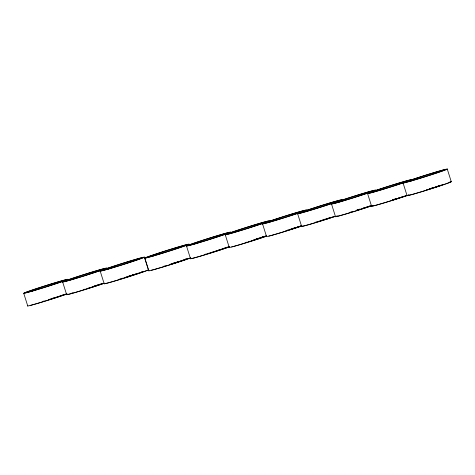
<?xml version="1.0" encoding="UTF-8"?>
<svg xmlns="http://www.w3.org/2000/svg" width="475" height="475" viewBox="0 0 475 475"><rect width="100%" height="100%" fill="white"/><g stroke="black" fill="none" stroke-linecap="round" stroke-linejoin="round"><path stroke-width="0.71" d="M54.269 298.033L55.533 297.528M93.195 286.746L92.316 287.001M130.726 275.856L129.847 276.112M142.755 271.611L142.518 271.641M143.011 271.641L141.164 272.234M186.046 259.053L185.404 259.267M217.051 250.806L217.882 250.491M255.793 239.525L256.625 239.216M328.178 218.494L329.009 218.179M126.029 277.198L125.537 277.341M172.805 263.429L177.543 262.063M323.475 219.836L322.982 219.978M359.967 209.19L359.474 209.333M395.55 198.882L396.043 198.74M127.039 276.866L127.555 276.67M211.001 252.54L211.345 252.474M222.894 248.657L222.377 248.858M358.536 209.707L358.785 209.701M363.179 208.282L362.662 208.483M394.606 199.257L394.862 199.251M395.438 198.888L395.782 198.776L395.331 198.912M399.255 197.838L398.739 198.033M51.822 298.555L51.591 298.597M55.225 297.617L54.423 297.902M86.895 288.557L87.032 288.551M90.018 287.559L89.502 287.755L90.375 287.553M93.812 286.461L94.347 286.235L93.896 286.342M124.426 277.661L124.575 277.643M131.343 275.571L131.878 275.346L131.427 275.452M136.052 273.909L136.384 273.79M176.326 262.461L175.53 262.74M210.627 252.658L211.12 252.498M256.749 239.115L255.948 239.394M265.822 235.915L266.154 235.796M294.037 228.243L293.241 228.523M359.599 209.297L359.26 209.362M434.566 187.346L433.77 187.625M49.37 299.452L48.895 299.618L53.39 298.282L52.909 298.454M57.612 296.792L58.093 296.626M56.139 297.409L63.81 294.648M56.359 297.35L66.791 293.675M71.986 292.927L72.467 292.76M102.731 283.361L94.472 286.294L102.933 283.373M127.389 276.664L127.021 276.783M133.113 274.96L133.606 274.841L128.416 276.319M134.55 274.455L136.509 273.76M139.585 272.769L131.991 275.358M169.628 264.468L174.497 263.126L169.997 264.462L170.477 264.29M176.641 262.372L175.613 262.734L186.509 259.006M177.211 262.259L184.917 259.487M215.692 251.227L216.172 251.061L212.349 252.201M219.61 249.886L227.311 247.226M219.622 249.933L228.879 246.691M254.642 239.626L254.161 239.792L259.154 238.337M254.434 239.946L254.915 239.78L251.566 240.748M257.646 238.854L257.076 239.073L258.18 238.628M260.27 237.892L262.23 237.197M262.883 236.966L263.376 236.847L259.831 237.88M257.076 239.073L265.347 236.194M257.883 238.848L266.232 235.903M288.188 230.072L287.375 230.322M291.727 229.075L292.208 228.908M294.352 228.148L293.324 228.511L295.177 227.976M296.911 227.246L296.447 227.466M297.564 227.02L299.523 226.326M294.928 228.042L301.435 225.768M326.818 218.916L327.293 218.749L323.279 219.913M330.742 217.621L334.442 216.345M360.685 209.196L356.666 210.36L357.147 210.188M363.856 208.133L370.185 205.877M364.135 208.092L370.393 205.883M393.223 199.743L392.742 199.91L397.237 198.574L396.756 198.746M401.464 197.083L401.939 196.917M399.932 197.683L406.469 195.433M431.983 188.023L432.458 187.851M432.25 188.177L432.731 188.011L429.388 188.979M440.046 185.428L435.486 187.132M435.45 187.144L443.169 184.419M49.198 299.482L48.771 299.624M88.19 288.188L88.492 288.087M98.052 284.958L98.515 284.798M170.305 264.32L170.074 264.367M212.052 252.243L212.426 252.106L211.862 252.29M213.881 251.613L214.344 251.459M217.675 250.515L216.648 250.859M226.617 247.356L227.08 247.196M321.878 220.299L322.466 220.162M324.864 219.26L325.464 219.147M328.795 218.203L327.768 218.547M356.974 210.223L356.547 210.36M366.908 206.981L367.371 206.821M393.051 199.773L392.659 199.862M402.978 196.531L403.441 196.371M430.439 188.569L430.902 188.409M48.937 299.571L49.263 299.47M51.561 298.68L52.119 298.496M102.196 283.486L102.754 283.302M93.349 286.621L92.168 287.007M130.88 275.726L128.452 276.503M170.038 264.409L170.371 264.314M172.662 263.524L173.227 263.34M210.936 252.552L211.268 252.451M260.092 237.922L260.656 237.737M290.373 229.306L290.938 229.122M297.386 227.05L297.944 226.866M324.68 219.313L325.013 219.213M359.338 209.422L359.896 209.237M356.713 210.312L357.04 210.211M392.783 199.862L393.116 199.761M395.408 198.972L395.966 198.787M437.908 186.152L438.473 185.968M52.191 298.448L51.484 298.621M88 288.23L88.57 288.046M53.242 298.288L53.865 298.086M96.87 285.344L97.494 285.142M129.2 276.123L128.559 276.266M134.407 274.455L135.025 274.253M174.349 263.132L174.972 262.93M258.347 238.331L258.97 238.129M264.177 236.461L264.795 236.265M255.39 239.584L254.131 239.982M287.185 230.328L287.678 230.167M292.06 228.908L292.683 228.713M361.018 209.03L361.641 208.828M397.094 198.58L397.712 198.378M427.987 189.347L427.951 189.4M433.206 187.809L431.947 188.213M48.61 299.672L48.967 299.523M52.743 298.294L53.378 298.098M96.372 285.356L97.007 285.154M173.844 263.138L174.485 262.936M215.389 251.263L216.03 251.061M254.268 239.792L254.903 239.59M258.833 238.325L259.475 238.123M296.127 227.454L296.762 227.252M326.509 218.951L327.15 218.749M396.589 198.586L397.225 198.39M432.084 188.023L432.719 187.821M436.656 186.55L437.291 186.354M427.904 189.424L428.201 189.27M52.606 298.49L51.448 298.834M92.304 286.811L92.916 286.627M90.921 287.393L91.532 287.203M129.835 275.922L130.447 275.738M173.713 263.328L172.556 263.678M219.486 249.791L220.091 249.601M211.393 252.445L210.603 252.688M300.218 225.981L300.829 225.791M291.424 229.11L290.267 229.461M330.606 217.479L331.218 217.289M360.383 209.226L359.225 209.576M396.453 198.782L395.301 199.126M95.077 285.891L95.623 285.73M132.614 275.001L133.154 274.841M217.318 250.521L216.772 250.681L220.412 249.618M113.519 281.342L117.64 280.125A22.212 0.618 -17.5 0 0 147.357 270.103M214.777 251.447L213.797 251.732M252.973 240.332L253.519 240.172M328.439 218.209L327.898 218.369L331.532 217.307M322.353 220.186L321.842 220.347M325.897 219.135L324.615 219.498M363.933 207.919L364.473 207.753M359.367 209.338L359.706 209.226L357.61 209.849M432.369 187.839L431.983 187.946M400.003 197.469L400.544 197.309M430.795 188.557L431.336 188.397M185.28 259.243L187.405 258.626M141.396 272.038L141.989 271.866M261.351 237.381L263.364 236.799M97.939 284.893L100.071 284.276M222.282 248.781L224.408 248.164M255.603 239.287L257.61 238.705M293.081 228.386L295.278 227.78M432.238 187.975L435.783 186.942M93.67 286.312L97.019 285.344M131.201 275.423L133.404 274.817M172.354 263.536L178.024 261.891M291.715 228.873L295.468 227.757M363.862 207.949L365.869 207.367M433.853 187.613L434.441 187.441M51.252 298.698L56.656 297.13M92.233 286.823L96.075 285.73M254.422 239.744L257.967 238.717M362.419 208.454L364.699 207.789M393.68 199.399L397.456 198.336M398.644 197.956L400.769 197.345M426.265 189.917L428.236 189.341M428.907 189.151L431.585 188.373M48.521 299.624L50.493 299.054M54.512 297.89L55.1 297.718M131.557 275.548L132.816 275.179M218.928 250.183L218.316 250.301M285.742 230.814L291.537 229.104M315.578 222.175L317.549 221.605M318.862 221.225L320.827 220.655M321.486 220.465L322.798 220.079M356.298 210.366L358.269 209.796M392.374 199.916L394.339 199.346M42.328 301.524L44.3 300.954M83.22 289.667L85.191 289.097M89.638 287.779L91.835 287.173M119.445 279.158L123.381 278.017M125.827 277.275L129.366 276.284M163.436 266.362L165.401 265.792M204.458 254.487L206.429 253.917M207.741 253.537L209.707 252.967M210.366 252.771L211.678 252.391M245.165 242.636L247.137 242.066M248.449 241.686L250.42 241.116M251.756 240.724L253.763 240.142M350.105 212.266L352.076 211.69M433.877 187.471L434.316 187.346M294.536 227.923L294.969 227.798M293.348 228.368L293.788 228.249M257.242 238.794L257.682 238.67M256.061 239.246L256.494 239.121M176.819 262.141L177.258 262.016M175.637 262.592L176.077 262.467M99.346 284.359L99.78 284.234M127.906 276.664L127.021 276.895M54.536 297.748L54.969 297.623M398.822 197.915L399.125 197.838M362.746 208.365L363.048 208.287M333.581 216.428L333.883 216.351M329.317 217.841L329.62 217.764M222.46 248.74L222.763 248.662M218.197 250.153L218.5 250.076M447.254 168.999L451.25 181.676M403.091 183.047L407.093 195.73M367.597 193.616L371.598 206.292M331.526 204.066L335.522 216.743M330.03 217.817L329.454 218.043M297.659 213.786L301.655 226.468M262.568 223.945L266.564 236.627M225.275 234.816L229.271 247.499M186.533 246.098L190.534 258.78M144.857 258.168L148.853 270.845M144.364 257.1L148.366 269.782A23.275 0.647 -17.5 0 1 125.667 277.679A23.275 0.647 -17.5 0 1 104.369 283.605M100.207 271.154L104.203 283.83M62.676 282.043L66.672 294.72M23.75 293.324L27.746 306.001M450.241 181.996A22.212 0.618 -17.5 0 1 445.609 183.932M445.016 184.14A22.212 0.618 -17.5 0 1 420.523 192.019L415.815 193.414A22.212 0.618 -17.5 0 1 408.102 195.409M449.908 181.925A23.275 0.647 -17.5 0 1 431.454 188.658A23.275 0.647 -17.5 0 1 407.253 195.498M406.279 181.812A23.275 0.647 -17.5 0 1 369.71 193.177A23.275 0.647 -17.5 0 1 388.36 186.325A23.275 0.647 -17.5 0 1 410.649 180.203M409.943 180.482A23.275 0.647 -17.5 0 1 406.903 181.592M408.928 194.958A23.275 0.647 -17.5 0 1 380.837 203.87A23.275 0.647 -17.5 0 1 373.415 205.372M406.119 181.818A22.212 0.618 -17.5 0 1 370.025 193.022A22.212 0.618 -17.5 0 1 392.297 185.119A22.212 0.618 -17.5 0 1 406.79 181.581M408.892 194.928A22.212 0.618 -17.5 0 1 385.029 202.588L380.321 203.983A22.212 0.618 -17.5 0 1 372.608 205.972M371.468 205.841A22.212 0.618 -17.5 0 1 348.953 213.037L344.244 214.433A22.212 0.618 -17.5 0 1 336.532 216.422M372.133 205.657A23.275 0.647 -17.5 0 1 344.369 214.433A23.275 0.647 -17.5 0 1 337.339 215.822M302.818 225.928A22.212 0.618 -17.5 0 0 310.377 224.152L315.085 222.757A22.212 0.618 -17.5 0 0 335.51 216.273A23.275 0.647 -17.5 0 1 311.493 223.862A23.275 0.647 -17.5 0 1 301.815 226.237M301.661 226.053A23.275 0.647 -17.5 0 1 277.014 233.842A23.275 0.647 -17.5 0 1 266.724 236.396M301.067 226.213A22.212 0.618 -17.5 0 1 279.995 232.916L275.286 234.312A22.212 0.618 -17.5 0 1 268.856 236.069M231.562 246.941A22.212 0.618 -17.5 0 0 237.993 245.183L242.701 243.788A22.212 0.618 -17.5 0 0 266.57 236.134A23.275 0.647 -17.5 0 1 240.985 244.34A23.275 0.647 -17.5 0 1 229.431 247.267M229.841 246.757A23.275 0.647 -17.5 0 1 203.549 255.229A23.275 0.647 -17.5 0 1 190.695 258.548M229.051 246.982A22.212 0.618 -17.5 0 1 203.965 255.069L199.257 256.464A22.212 0.618 -17.5 0 1 191.698 258.24M112.925 281.521A22.212 0.618 -17.5 0 1 105.367 283.29M104.696 283.147A23.275 0.647 -17.5 0 1 78.814 291.436A23.275 0.647 -17.5 0 1 66.832 294.494M103.966 283.355A22.212 0.618 -17.5 0 1 80.103 291.015L75.394 292.41A22.212 0.618 -17.5 0 1 67.836 294.179M67.052 293.983A23.275 0.647 -17.5 0 1 40.767 302.456A23.275 0.647 -17.5 0 1 27.912 305.775M66.268 294.209A22.212 0.618 -17.5 0 1 41.177 302.296L36.468 303.691A22.212 0.618 -17.5 0 1 30.038 305.443M190.695 257.901A23.275 0.647 -17.5 0 1 164.041 266.641A23.275 0.647 -17.5 0 1 149.013 270.619M190.267 257.996A22.212 0.618 -17.5 0 1 162.284 267.14L157.575 268.535A22.212 0.618 -17.5 0 1 151.145 270.287M411.813 180.737A22.212 0.618 -17.5 0 0 446.09 169.533A22.212 0.618 -17.5 0 0 417.614 177.798A22.212 0.618 -17.5 0 0 411.813 180.737M411.178 180.963A23.275 0.647 -17.5 0 0 447.088 169.225A23.275 0.647 -17.5 0 0 417.252 177.882A23.275 0.647 -17.5 0 0 411.178 180.963M339.607 201.976A23.275 0.647 -17.5 0 0 375.523 190.243A23.275 0.647 -17.5 0 0 345.687 198.894A23.275 0.647 -17.5 0 0 339.607 201.976M340.248 201.75A22.212 0.618 -17.5 0 0 374.52 190.552A22.212 0.618 -17.5 0 0 346.049 198.811A22.212 0.618 -17.5 0 0 340.248 201.75M305.74 211.702A23.275 0.647 -17.5 0 0 341.656 199.963A23.275 0.647 -17.5 0 0 311.814 208.62A23.275 0.647 -17.5 0 0 305.74 211.702M306.375 211.47A22.212 0.618 -17.5 0 0 340.652 200.272A22.212 0.618 -17.5 0 0 312.176 208.531A22.212 0.618 -17.5 0 0 306.375 211.47M270.649 221.861A23.275 0.647 -17.5 0 0 306.565 210.122A23.275 0.647 -17.5 0 0 276.723 218.779A23.275 0.647 -17.5 0 0 270.649 221.861M271.29 221.635A22.212 0.618 -17.5 0 0 305.562 210.437A22.212 0.618 -17.5 0 0 277.085 218.696A22.212 0.618 -17.5 0 0 271.29 221.635M233.356 232.732A23.275 0.647 -17.5 0 0 269.272 220.994A23.275 0.647 -17.5 0 0 239.436 229.651A23.275 0.647 -17.5 0 0 233.356 232.732M233.997 232.507A22.212 0.618 -17.5 0 0 268.268 221.308A22.212 0.618 -17.5 0 0 239.798 229.567A22.212 0.618 -17.5 0 0 233.997 232.507M194.613 244.007A23.275 0.647 -17.5 0 0 230.529 232.275A23.275 0.647 -17.5 0 0 200.693 240.932A23.275 0.647 -17.5 0 0 194.613 244.007M195.255 243.782A22.212 0.618 -17.5 0 0 229.532 232.584A22.212 0.618 -17.5 0 0 201.056 240.843A22.212 0.618 -17.5 0 0 195.255 243.782M108.929 268.838A22.212 0.618 -17.5 0 0 143.201 257.64A22.212 0.618 -17.5 0 0 114.73 265.899A22.212 0.618 -17.5 0 0 108.929 268.838M108.288 269.064A23.275 0.647 -17.5 0 0 144.204 257.325A23.275 0.647 -17.5 0 0 114.368 265.982A23.275 0.647 -17.5 0 0 108.288 269.064M71.398 279.728A22.212 0.618 -17.5 0 0 105.67 268.529A22.212 0.618 -17.5 0 0 77.193 276.788A22.212 0.618 -17.5 0 0 71.398 279.728M70.757 279.953A23.275 0.647 -17.5 0 0 106.673 268.215A23.275 0.647 -17.5 0 0 76.831 276.872A23.275 0.647 -17.5 0 0 70.757 279.953M31.831 291.234A23.275 0.647 -17.5 0 0 67.747 279.502A23.275 0.647 -17.5 0 0 37.911 288.159A23.275 0.647 -17.5 0 0 31.831 291.234M32.472 291.009A22.212 0.618 -17.5 0 0 66.743 279.811A22.212 0.618 -17.5 0 0 38.273 288.07A22.212 0.618 -17.5 0 0 32.472 291.009M153.579 255.853A22.212 0.618 -17.5 0 0 187.851 244.655A22.212 0.618 -17.5 0 0 159.374 252.914A22.212 0.618 -17.5 0 0 153.579 255.853M152.938 256.078A23.275 0.647 -17.5 0 0 188.854 244.34A23.275 0.647 -17.5 0 0 159.012 252.997A23.275 0.647 -17.5 0 0 152.938 256.078"/></g></svg>
